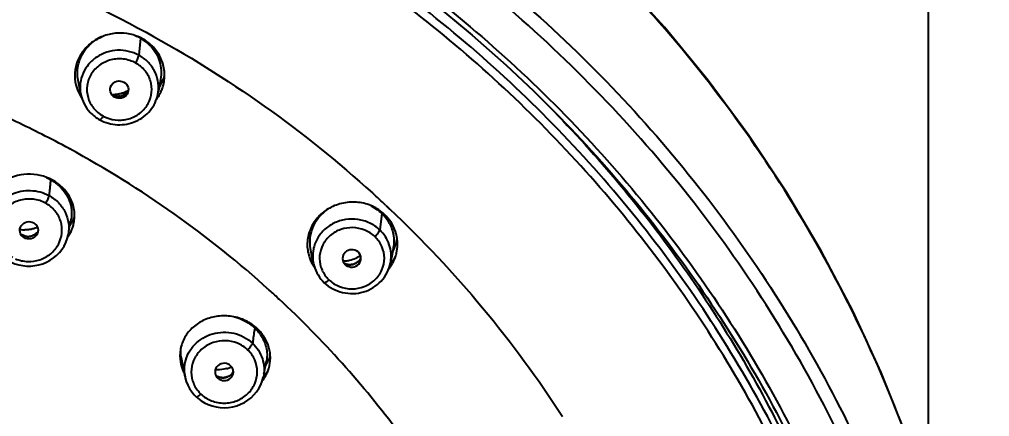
# Model space of a CAD drawing. Header units: millimetres. Extents: x 15137 to 17513, y -10160 to -6800.
# Drawn here: x 16553.4 to 16595.85, y -8238.61 to -8221.23 of the extents above; entities that cross this region are included whole.
import ezdxf

# ---------------------------------------------------------------- set-up
doc = ezdxf.new("R2010")
doc.units = ezdxf.units.MM
doc.styles.add('ARIAL', font='arial.ttf')
doc.dimstyles.get("Standard").update_dxf_attribs({"dimtxt": 15, "dimasz": 15, "dimexe": 0.18, "dimexo": 0.0625, "dimgap": 4, "dimtad": 0, "dimdec": 1, "dimdsep": 46, "dimtxsty": 'ARIAL', "dimcen": 0, "dimclrd": 5, "dimclre": 5, "dimclrt": 5, "dimadec": 0, "dimazin": 0, "dimtfac": 1, "dimtdec": 1, "dimtofl": 0, "dimtmove": 0, "dimatfit": 3, "dimfxl": 1, "dimtolj": 1, "dimtzin": 0, "dimarcsym": 0})

# ---------------------------------------------------------------- blocks, each defined once
blk = doc.blocks.new('*D72')
at = {"color": 5, "lineweight": -2, "transparency": 16777216}
for p, q in [((16473.239, -8277.12), (16473.239, -8173.164)), ((16488.239, -8173.344), (16504.502, -8173.344)), ((16578.175, -8173.344), (16561.912, -8173.344)), ((16593.175, -8277.612), (16593.175, -8173.164))]:
    blk.add_line(p, q, dxfattribs=at)
at = {"color": 5, "transparency": 16777216}
for points in [[(16488.239, -8170.844), (16488.239, -8175.844), (16473.239, -8173.344)], [(16578.175, -8170.844), (16578.175, -8175.844), (16593.175, -8173.344)]]:
    blk.add_solid(points, dxfattribs=at)
at = {"layer": 'Defpoints', "color": 0, "transparency": 16777216}
for p in [(16593.175, -8173.344), (16473.239, -8277.182), (16593.175, -8277.675)]:
    blk.add_point(p, dxfattribs=at)
at = {"color": 5, "transparency": 16777216, "insert": (16533.207, -8173.344), "char_height": 15, "attachment_point": 5, "style": 'ARIAL'}
blk.add_mtext('\\A1;%%C120', dxfattribs=at)

msp = doc.modelspace()

# ---------------------------------------------------------------- linework, layer by layer
at = {"linetype": 'Continuous'}
for p, q in [((16558.697, -8222.059), (16558.635, -8222.802)), ((16556.087, -8224.498), (16555.973, -8223.89)), ((16559.58, -8223.854), (16559.513, -8224.222)), ((16559.513, -8224.222), (16559.482, -8224.393)), ((16556.087, -8224.498), (16556.089, -8224.51)), ((16559.463, -8224.506), (16559.467, -8224.484)), ((16555.605, -8226.913), (16555.575, -8226.897)), ((16555.612, -8226.902), (16555.582, -8226.886)), ((16569.434, -8229.382), (16569.594, -8229.53)), ((16569.443, -8229.373), (16569.558, -8229.482)), ((16569.558, -8229.482), (16569.602, -8229.523)), ((16555.648, -8230.066), (16555.667, -8229.968)), ((16569.256, -8229.719), (16569.168, -8230.444)), ((16555.564, -8230.529), (16555.616, -8230.241)), ((16555.616, -8230.243), (16555.688, -8230.131)), ((16555.537, -8230.672), (16555.541, -8230.65)), ((16555.564, -8230.529), (16555.541, -8230.65)), ((16569.725, -8231.428), (16569.811, -8231.229)), ((16569.762, -8231.231), (16569.742, -8231.338)), ((16566.247, -8231.79), (16566.146, -8231.268)), ((16569.709, -8231.514), (16569.645, -8231.864)), ((16569.742, -8231.338), (16569.709, -8231.514)), ((16566.263, -8231.876), (16566.266, -8231.893)), ((16567.663, -8231.958), (16567.689, -8231.98)), ((16569.64, -8231.891), (16569.645, -8231.864)), ((16564.758, -8233.481), (16564.722, -8233.448)), ((16564.767, -8233.472), (16564.732, -8233.439)), ((16560.493, -8236.068), (16560.516, -8236.181)), ((16560.516, -8236.181), (16560.625, -8236.726)), ((16564.171, -8236.403), (16564.293, -8236.162)), ((16564.172, -8236.397), (16564.188, -8236.316)), ((16564.188, -8236.316), (16564.207, -8236.225)), ((16560.625, -8236.726), (16560.655, -8236.876)), ((16564.102, -8236.754), (16564.078, -8236.874)), ((16564.102, -8236.754), (16564.122, -8236.654)), ((16564.122, -8236.654), (16564.156, -8236.479)), ((16564.156, -8236.479), (16564.172, -8236.397)), ((16560.655, -8236.876), (16560.655, -8236.875)), ((16562.061, -8236.906), (16562.08, -8236.926))]:
    msp.add_line(p, q, dxfattribs=at)
for points in [[(16595.636, -8261.974), (16595.713, -8259.597), (16595.668, -8256.662), (16595.47, -8253.733), (16595.119, -8250.817), (16594.614, -8247.921), (16593.959, -8245.052), (16593.154, -8242.217), (16592.201, -8239.423), (16591.103, -8236.677), (16589.862, -8233.985), (16588.481, -8231.356), (16586.964, -8228.794), (16585.315, -8226.306), (16583.536, -8223.9), (16581.634, -8221.579), (16579.613, -8219.351)], [(16555.616, -8230.241), (16555.632, -8230.153), (16555.648, -8230.066)], [(16552.959, -8231.809), (16553.044, -8231.852), (16553.206, -8231.92), (16553.375, -8231.972), (16553.55, -8232.007), (16553.728, -8232.025), (16553.906, -8232.025), (16554.084, -8232.007), (16554.26, -8231.972), (16554.431, -8231.921), (16554.596, -8231.852), (16554.753, -8231.768), (16554.899, -8231.669), (16555.034, -8231.557), (16555.156, -8231.432), (16555.264, -8231.297), (16555.357, -8231.152), (16555.434, -8230.998), (16555.494, -8230.838), (16555.537, -8230.672)], [(16560.655, -8236.875), (16560.662, -8236.907), (16560.707, -8237.072)], [(16560.707, -8237.072), (16560.771, -8237.232), (16560.851, -8237.385), (16560.947, -8237.528), (16561.057, -8237.661), (16561.138, -8237.743)], [(16561.138, -8237.743), (16561.211, -8237.808), (16561.352, -8237.915), (16561.504, -8238.007), (16561.666, -8238.084), (16561.836, -8238.145), (16562.012, -8238.188), (16562.192, -8238.214), (16562.374, -8238.221), (16562.557, -8238.211), (16562.738, -8238.182), (16562.914, -8238.135), (16563.084, -8238.072), (16563.246, -8237.992), (16563.398, -8237.896), (16563.539, -8237.787), (16563.667, -8237.663), (16563.78, -8237.528), (16563.879, -8237.382), (16563.961, -8237.227), (16564.026, -8237.065), (16564.073, -8236.897), (16564.078, -8236.874)]]:
    msp.add_lwpolyline(points, dxfattribs=at)
for centre, radius, start, end in [((16557.805, -8223.695), 1.864, 61.3831, 69.2257), ((16557.824, -8223.66), 1.823, 51.4414, 61.3864), ((16557.849, -8223.628), 1.783, 45.3561, 51.415), ((16557.863, -8223.612), 1.762, 43.3112, 45.3483), ((16557.839, -8223.091), 2.009, 329.6011, 342.6053), ((16557.559, -8223.692), 1.734, 193.4654, 199.685), ((16557.585, -8223.681), 1.762, 199.7316, 212.0351), ((16557.463, -8223.04), 1.48, 285.8335, 291.5639), ((16557.473, -8223.066), 1.452, 291.5745, 298.7453), ((16557.95, -8224.208), 1.542, 349.69, 353.6494), ((16557.806, -8223.072), 2.046, 326.7303, 329.6025), ((16557.963, -8223.658), 1.794, 333.2026, 339.5891), ((16557.99, -8223.668), 1.765, 339.5904, 346.0496), ((16557.518, -8223.011), 2.138, 227.4741, 229.0779), ((16557.617, -8223.661), 1.8, 212.0235, 214.3898), ((16557.454, -8223.001), 1.52, 269.4981, 274.6132), ((16557.71, -8224.064), 0.538, 241.4303, 256.6082), ((16557.454, -8223.006), 1.514, 274.6222, 280.2133), ((16557.711, -8224.054), 0.548, 256.6726, 271.6611), ((16557.455, -8223.012), 1.508, 280.2098, 285.8373), ((16557.711, -8224.054), 0.549, 271.6665, 275.4187), ((16557.709, -8224.045), 0.557, 280.0401, 286.3519), ((16557.933, -8223.641), 1.828, 323.5308, 326.7295), ((16557.865, -8223.296), 2.075, 318.9971, 321.1251), ((16557.948, -8223.65), 1.811, 326.7336, 333.2017), ((16557.871, -8223.3), 2.068, 321.1253, 323.006), ((16557.809, -8224.066), 1.581, 241.9851, 247.4783), ((16533.716, -8267.244), 45.902, 61.5512, 63.2347), ((16553.813, -8230.026), 2.015, 61.6064, 66.9074), ((16573.078, -8230.381), 18.43, 173.3684, 174.3222), ((16553.84, -8229.96), 1.945, 55.9297, 61.37), ((16553.869, -8229.917), 1.892, 50.3931, 55.935), ((16534.994, -8266.167), 50.403, 46.8847, 47.8053), ((16567.997, -8231.063), 1.842, 54.6922, 64.5705), ((16554.147, -8229.137), 1.833, 331.2741, 335.8912), ((16568.025, -8231.022), 1.793, 46.6217, 54.6699), ((16568.06, -8230.985), 1.741, 32.2759, 46.6256), ((16553.614, -8228.834), 1.598, 282.1866, 287.6908), ((16553.628, -8228.882), 1.548, 287.705, 291.497), ((16554.157, -8229.798), 1.667, 333.2087, 339.8164), ((16554.12, -8229.122), 1.864, 327.2509, 331.2705), ((16554.189, -8229.81), 1.633, 339.8209, 346.5093), ((16568.098, -8230.959), 1.695, 28.0257, 32.2046), ((16553.598, -8228.724), 1.71, 264.2543, 271.6579), ((16553.773, -8230.202), 0.525, 233.1565, 241.3516), ((16553.599, -8228.755), 1.678, 271.6716, 276.8797), ((16553.782, -8230.18), 0.548, 256.118, 270.6757), ((16553.78, -8230.172), 0.554, 257.3167, 272.9311), ((16553.781, -8230.173), 0.555, 270.719, 285.1286), ((16553.602, -8228.783), 1.65, 276.8761, 282.1916), ((16553.78, -8230.163), 0.564, 272.9656, 288.3115), ((16554.114, -8229.774), 1.717, 324.7777, 327.2636), ((16554.141, -8229.371), 1.912, 316.9662, 319.1134), ((16554.131, -8229.785), 1.696, 327.2612, 333.2073), ((16554.161, -8229.389), 1.885, 319.1122, 321.9556), ((16567.988, -8230.442), 1.986, 336.6462, 348.1165), ((16567.727, -8231.071), 1.73, 196.204, 202.4304), ((16567.532, -8230.367), 1.436, 294.4101, 303.6824), ((16568.167, -8231.051), 1.78, 336.6484, 343.0282), ((16568.061, -8230.687), 2.022, 330.1086, 331.9465), ((16568.194, -8231.06), 1.752, 343.029, 349.4954), ((16567.744, -8231.064), 1.749, 202.4332, 208.8324), ((16567.786, -8231.04), 1.798, 208.8537, 215.0089), ((16567.665, -8230.299), 2.198, 230.3131, 231.4766), ((16567.814, -8231.586), 1.578, 191.2364, 195.9443), ((16567.504, -8230.282), 1.526, 272.3374, 277.1707), ((16567.858, -8231.431), 0.535, 243.8581, 257.4422), ((16567.506, -8230.296), 1.512, 277.1794, 282.8654), ((16567.859, -8231.427), 0.54, 257.4316, 261.2169), ((16567.512, -8230.32), 1.487, 282.8422, 294.3653), ((16568.13, -8231.032), 1.822, 323.8917, 330.4951), ((16568.032, -8230.669), 2.056, 320.5204, 326.3255), ((16568.139, -8231.592), 1.531, 349.7965, 350.4975), ((16568.153, -8231.045), 1.795, 330.5139, 331.3701), ((16568.155, -8231.046), 1.793, 331.3699, 336.6495), ((16568.048, -8230.679), 2.037, 326.3288, 330.1061), ((16568.106, -8231.014), 1.852, 322.0385, 323.9039), ((16567.983, -8231.562), 1.488, 220.2694, 225.9909), ((16534.872, -8265.609), 43.892, 47.1332, 47.8322), ((16562.386, -8236.139), 1.926, 46.8389, 55.0692), ((16577.497, -8237.059), 13.988, 170.4314, 171.6553), ((16562.466, -8236.045), 1.803, 35.1514, 46.6469), ((16562.121, -8235.937), 1.693, 189.9194, 202.6184), ((16562.775, -8235.928), 1.463, 348.2727, 350.4138), ((16562.665, -8235.336), 1.826, 333.1021, 335.2968), ((16562.672, -8235.339), 1.818, 335.299, 340.2502), ((16562.168, -8235.918), 1.745, 202.5886, 207.7536), ((16562.128, -8234.93), 2.297, 227.3274, 228.5794), ((16562.079, -8235.009), 1.551, 284.3846, 290.2266), ((16562.095, -8235.055), 1.502, 290.2454, 293.2689), ((16562.317, -8236.376), 0.532, 314.5411, 327.3432), ((16562.7, -8235.613), 1.869, 317.2305, 323.555), ((16562.733, -8235.637), 1.829, 323.5665, 327.5021), ((16562.722, -8236.023), 1.664, 333.121, 336.6488), ((16562.737, -8236.029), 1.648, 336.6459, 343.2821), ((16562.299, -8236.38), 0.531, 236.0107, 241.6402), ((16562.68, -8235.998), 1.712, 322.1724, 330.0152), ((16562.714, -8236.019), 1.672, 330.0451, 333.121), ((16562.29, -8236.622), 1.376, 219.8369, 226.6002)]:
    msp.add_arc(centre, radius, start, end, dxfattribs=at)
for centre, major_axis, ratio in [((16557.773, -8224.306), (0.4, 0.024), 0.948578), ((16553.824, -8230.461), (0.4, 0.011), 0.947067)]:
    msp.add_ellipse(centre, major_axis=major_axis, ratio=ratio, dxfattribs=at)
for centre, major_axis, ratio, start_param, end_param in [((16567.948, -8231.688), (0.401, 0.026), 0.945083, -2.333657, 3.863016), ((16562.364, -8236.657), (0.401, 0.012), 0.945419, -2.386846, 3.823844)]:
    msp.add_ellipse(centre, major_axis=major_axis, ratio=ratio, start_param=start_param, end_param=end_param, dxfattribs=at)
for points, knots in [([(16595.636, -8261.974), (16595.849, -8257.996), (16595.417, -8249.952), (16592.212, -8238.288), (16587.529, -8229.292), (16582.711, -8222.757), (16577.189, -8216.684), (16569.106, -8210.143), (16559.846, -8205.306), (16551.941, -8202.545), (16543.759, -8200.546), (16537.42, -8199.939), (16533.207, -8199.939)], [0, 0, 0, 0, 0.121522, 0.243492, 0.366411, 0.428424, 0.490784, 0.616404, 0.743348, 0.807307, 0.871469, 1, 1, 1, 1]), ([(16470.991, -8261.672), (16471.131, -8257.909), (16471.921, -8252.257), (16474.088, -8245.011), (16476.987, -8237.969), (16481.943, -8229.707), (16488.441, -8222.535), (16494.421, -8217.583), (16500.907, -8213.172), (16509.804, -8208.805), (16521.3, -8205.597), (16533.231, -8204.516), (16545.161, -8205.605), (16556.655, -8208.822), (16565.548, -8213.196), (16572.03, -8217.612), (16578.007, -8222.568), (16584.499, -8229.745), (16589.448, -8238.01), (16592.341, -8245.055), (16594.502, -8252.302), (16595.287, -8257.955), (16595.424, -8261.718)], [0, 0, 0, 0, 0.060743, 0.091251, 0.121862, 0.183409, 0.24559, 0.276968, 0.308508, 0.371957, 0.43586, 0.500007, 0.564153, 0.628055, 0.691501, 0.72304, 0.754416, 0.816594, 0.87814, 0.90875, 0.939257, 1, 1, 1, 1]), ([(16564.381, -8314.305), (16567.838, -8312.393), (16574.372, -8307.927), (16582.642, -8299.515), (16589.031, -8289.732), (16593.285, -8278.952), (16595.236, -8267.588), (16594.805, -8256.082), (16592.012, -8244.879), (16586.965, -8234.412), (16579.866, -8225.082), (16570.989, -8217.243), (16560.678, -8211.19), (16549.326, -8207.149), (16537.365, -8205.269), (16525.245, -8205.622), (16513.431, -8208.191), (16506.013, -8211.338), (16502.506, -8213.238)], [0, 0, 0, 0, 0.063059, 0.125441, 0.187164, 0.248341, 0.309174, 0.36992, 0.430848, 0.492201, 0.554154, 0.616784, 0.680067, 0.743881, 0.808029, 0.872266, 0.936332, 1, 1, 1, 1]), ([(16533.207, -8207.178), (16536.868, -8207.178), (16544.193, -8207.813), (16554.809, -8210.643), (16564.71, -8215.255), (16573.561, -8221.5), (16581.064, -8229.17), (16586.965, -8238.014), (16591.061, -8247.729), (16592.498, -8254.594), (16592.877, -8258.044)], [0, 0, 0, 0, 0.128167, 0.25588, 0.382762, 0.508523, 0.633022, 0.756282, 0.878495, 1, 1, 1, 1]), ([(16533.207, -8207.381), (16536.825, -8207.381), (16544.065, -8208.004), (16554.563, -8210.781), (16564.362, -8215.31), (16573.136, -8221.444), (16580.595, -8228.982), (16586.488, -8237.68), (16590.617, -8247.245), (16592.104, -8254.013), (16592.514, -8257.418)], [0, 0, 0, 0, 0.128174, 0.255895, 0.382789, 0.508562, 0.633068, 0.756328, 0.878522, 1, 1, 1, 1]), ([(16592.105, -8257.473), (16591.694, -8254.092), (16590.583, -8249.055), (16588.171, -8242.652), (16585.143, -8236.458), (16580.25, -8229.244), (16572.843, -8221.764), (16564.131, -8215.677), (16554.403, -8211.184), (16543.984, -8208.429), (16536.798, -8207.81), (16533.207, -8207.81)], [0, 0, 0, 0, 0.12149, 0.182552, 0.24384, 0.367103, 0.491598, 0.617346, 0.744202, 0.871878, 1, 1, 1, 1]), ([(16591.795, -8257.51), (16591.391, -8254.233), (16589.959, -8247.72), (16586.03, -8238.497), (16580.442, -8230.076), (16573.375, -8222.725), (16565.051, -8216.673), (16555.733, -8212.106), (16545.716, -8209.163), (16538.777, -8208.347), (16535.298, -8208.23)], [0, 0, 0, 0, 0.121577, 0.243853, 0.367143, 0.491628, 0.617339, 0.744155, 0.871821, 1, 1, 1, 1]), ([(16546.525, -8216.934), (16548.689, -8217.482), (16552.943, -8218.845), (16556.994, -8220.731), (16558.944, -8221.795)], [0, 0, 0, 0, 0.501236, 1, 1, 1, 1]), ([(16558.784, -8222.078), (16558.617, -8221.988), (16558.255, -8221.853), (16557.679, -8221.81), (16557.114, -8221.925), (16556.608, -8222.185), (16556.201, -8222.568), (16555.925, -8223.041), (16555.803, -8223.566), (16555.831, -8223.924), (16555.872, -8224.095)], [0, 0, 0, 0, 0.128578, 0.258066, 0.38712, 0.51446, 0.639136, 0.760968, 0.880718, 1, 1, 1, 1]), ([(16558.944, -8221.795), (16560.729, -8222.77), (16564.179, -8224.922), (16567.35, -8227.467), (16568.847, -8228.825)], [0, 0, 0, 0, 0.501589, 1, 1, 1, 1]), ([(16555.974, -8223.89), (16555.938, -8223.702), (16555.931, -8223.31), (16556.124, -8222.754), (16556.495, -8222.289), (16556.832, -8222.072), (16557.013, -8221.992)], [0, 0, 0, 0, 0.246267, 0.493606, 0.744452, 1, 1, 1, 1]), ([(16559.703, -8224.094), (16559.75, -8223.905), (16559.781, -8223.508), (16559.626, -8222.929), (16559.287, -8222.425), (16558.962, -8222.176), (16558.784, -8222.078)], [0, 0, 0, 0, 0.245129, 0.492366, 0.743751, 1, 1, 1, 1]), ([(16554.387, -8226.261), (16553.643, -8225.885), (16550.618, -8224.461), (16547.439, -8223.367), (16545.009, -8222.743)], [0, 0, 0, 0, 0.249376, 1, 1, 1, 1]), ([(16558.635, -8222.802), (16558.354, -8222.649), (16557.696, -8222.497), (16556.898, -8222.755), (16556.419, -8223.18), (16556.168, -8223.582), (16556.046, -8224.035), (16556.058, -8224.348), (16556.087, -8224.498)], [0, 0, 0, 0, 0.253991, 0.50732, 0.632742, 0.756238, 0.878328, 1, 1, 1, 1]), ([(16559.145, -8222.404), (16559.325, -8222.594), (16559.599, -8223.06), (16559.628, -8223.601), (16559.582, -8223.855)], [0, 0, 0, 0, 0.503403, 1, 1, 1, 1]), ([(16558.485, -8223.139), (16558.324, -8223.053), (16558.053, -8222.964), (16557.683, -8222.954), (16557.318, -8223.011), (16556.896, -8223.206), (16556.52, -8223.608), (16556.334, -8224.119), (16556.372, -8224.659), (16556.625, -8225.143), (16556.91, -8225.374), (16557.067, -8225.462)], [0, 0, 0, 0, 0.127721, 0.192235, 0.25666, 0.38371, 0.5082, 0.630343, 0.751768, 0.874578, 1, 1, 1, 1]), ([(16557.204, -8225.527), (16557.368, -8225.595), (16557.636, -8225.654), (16557.993, -8225.633), (16558.339, -8225.55), (16558.731, -8225.334), (16559.068, -8224.925), (16559.222, -8224.425), (16559.166, -8223.906), (16558.914, -8223.445), (16558.637, -8223.224), (16558.485, -8223.139)], [0, 0, 0, 0, 0.128175, 0.192703, 0.257026, 0.383731, 0.507878, 0.629906, 0.751448, 0.874451, 1, 1, 1, 1]), ([(16558.485, -8223.139), (16558.523, -8223.076), (16558.573, -8222.985), (16558.619, -8222.871), (16558.633, -8222.822), (16558.635, -8222.802)], [0, 0, 0, 0, 0.594385, 0.837684, 1, 1, 1, 1]), ([(16559.483, -8224.378), (16559.5, -8224.224), (16559.487, -8223.907), (16559.325, -8223.458), (16559.036, -8223.073), (16558.776, -8222.879), (16558.635, -8222.802)], [0, 0, 0, 0, 0.24624, 0.493934, 0.744991, 1, 1, 1, 1]), ([(16558.17, -8224.356), (16558.135, -8224.409), (16558.045, -8224.504), (16557.928, -8224.561), (16557.866, -8224.579)], [0, 0, 0, 0, 0.496166, 1, 1, 1, 1]), ([(16557.91, -8224.566), (16557.936, -8224.556), (16558.038, -8224.507), (16558.125, -8224.426), (16558.17, -8224.355)], [0, 0, 0, 0, 0.253088, 1, 1, 1, 1]), ([(16556.089, -8224.51), (16556.119, -8224.657), (16556.221, -8224.946), (16556.399, -8225.195), (16556.503, -8225.305)], [0, 0, 0, 0, 0.497956, 1, 1, 1, 1]), ([(16556.923, -8225.627), (16557.159, -8225.756), (16557.698, -8225.904), (16558.514, -8225.752), (16559.175, -8225.26), (16559.413, -8224.762), (16559.463, -8224.506)], [0, 0, 0, 0, 0.25243, 0.50519, 0.754678, 1, 1, 1, 1]), ([(16557.806, -8224.593), (16557.776, -8224.599), (16557.655, -8224.61), (16557.53, -8224.58), (16557.451, -8224.536)], [0, 0, 0, 0, 0.254479, 1, 1, 1, 1]), ([(16576.78, -8225.249), (16578.913, -8227.441), (16582.819, -8232.158), (16587.423, -8240.059), (16590.633, -8248.558), (16591.788, -8254.491), (16592.109, -8257.472)], [0, 0, 0, 0, 0.252746, 0.503376, 0.752272, 1, 1, 1, 1]), ([(16557.067, -8225.462), (16557.052, -8225.486), (16557.024, -8225.53), (16556.982, -8225.585), (16556.954, -8225.616), (16556.93, -8225.631), (16556.923, -8225.627)], [0, 0, 0, 0, 0.384862, 0.696313, 0.903276, 1, 1, 1, 1]), ([(16564.337, -8233.077), (16563.018, -8231.883), (16560.225, -8229.645), (16557.185, -8227.756), (16555.612, -8226.902)], [0, 0, 0, 0, 0.498402, 1, 1, 1, 1]), ([(16554.852, -8228.263), (16554.519, -8228.081), (16553.748, -8227.903), (16552.818, -8228.191), (16552.27, -8228.67), (16551.991, -8229.118), (16551.864, -8229.624), (16551.89, -8229.97), (16551.929, -8230.136)], [0, 0, 0, 0, 0.263679, 0.520342, 0.643674, 0.763375, 0.881308, 1, 1, 1, 1]), ([(16555.777, -8230.191), (16555.82, -8230.013), (16555.844, -8229.636), (16555.686, -8229.084), (16555.348, -8228.6), (16555.028, -8228.359), (16554.852, -8228.263)], [0, 0, 0, 0, 0.239515, 0.484011, 0.737344, 1, 1, 1, 1]), ([(16554.739, -8228.558), (16554.729, -8228.653), (16554.717, -8228.78), (16554.703, -8228.906), (16554.7, -8228.938)], [0, 0, 0, 0, 0.747279, 1, 1, 1, 1]), ([(16555.076, -8228.459), (16555.299, -8228.644), (16555.571, -8229.008), (16555.703, -8229.56), (16555.692, -8229.836), (16555.667, -8229.968)], [0, 0, 0, 0, 0.516408, 0.761593, 1, 1, 1, 1]), ([(16552.105, -8230.12), (16552.148, -8229.856), (16552.378, -8229.338), (16553.052, -8228.822), (16553.894, -8228.654), (16554.455, -8228.805), (16554.7, -8228.938)], [0, 0, 0, 0, 0.242964, 0.492066, 0.746232, 1, 1, 1, 1]), ([(16554.55, -8229.272), (16554.387, -8229.183), (16554.111, -8229.096), (16553.734, -8229.087), (16553.363, -8229.146), (16552.933, -8229.345), (16552.549, -8229.754), (16552.36, -8230.275), (16552.398, -8230.826), (16552.653, -8231.318), (16552.942, -8231.555), (16553.103, -8231.643)], [0, 0, 0, 0, 0.127508, 0.191968, 0.256392, 0.383585, 0.508225, 0.630483, 0.752004, 0.874729, 1, 1, 1, 1]), ([(16554.7, -8228.938), (16554.698, -8228.958), (16554.683, -8229.007), (16554.637, -8229.12), (16554.588, -8229.211), (16554.55, -8229.272)], [0, 0, 0, 0, 0.16291, 0.411881, 1, 1, 1, 1]), ([(16554.7, -8228.938), (16554.851, -8229.021), (16555.129, -8229.23), (16555.428, -8229.652), (16555.58, -8230.141), (16555.572, -8230.482), (16555.542, -8230.646)], [0, 0, 0, 0, 0.254995, 0.505702, 0.75345, 1, 1, 1, 1]), ([(16553.233, -8231.706), (16553.4, -8231.777), (16553.764, -8231.857), (16554.311, -8231.777), (16554.792, -8231.513), (16555.138, -8231.097), (16555.297, -8230.587), (16555.244, -8230.057), (16554.987, -8229.586), (16554.706, -8229.357), (16554.55, -8229.272)], [0, 0, 0, 0, 0.128198, 0.25653, 0.383352, 0.507596, 0.629695, 0.751321, 0.874369, 1, 1, 1, 1]), ([(16569.378, -8229.765), (16569.224, -8229.619), (16568.861, -8229.377), (16568.231, -8229.205), (16567.577, -8229.234), (16566.968, -8229.455), (16566.465, -8229.843), (16566.118, -8230.361), (16565.966, -8230.956), (16566.01, -8231.363), (16566.065, -8231.554)], [0, 0, 0, 0, 0.127188, 0.256189, 0.385604, 0.513611, 0.638754, 0.760625, 0.880287, 1, 1, 1, 1]), ([(16566.146, -8231.268), (16566.115, -8231.103), (16566.105, -8230.759), (16566.246, -8230.261), (16566.531, -8229.824), (16566.8, -8229.599), (16566.947, -8229.507)], [0, 0, 0, 0, 0.246741, 0.494765, 0.745504, 1, 1, 1, 1]), ([(16569.602, -8229.523), (16571.042, -8230.883), (16573.755, -8233.766), (16576.101, -8236.956), (16577.167, -8238.61)], [0, 0, 0, 0, 0.501644, 1, 1, 1, 1]), ([(16569.168, -8230.444), (16569.039, -8230.322), (16568.739, -8230.118), (16568.217, -8229.961), (16567.67, -8229.964), (16567.15, -8230.128), (16566.708, -8230.436), (16566.389, -8230.861), (16566.225, -8231.359), (16566.231, -8231.709), (16566.263, -8231.876)], [0, 0, 0, 0, 0.125644, 0.253011, 0.381018, 0.508341, 0.633912, 0.757313, 0.878969, 1, 1, 1, 1]), ([(16569.916, -8231.379), (16569.969, -8231.094), (16569.928, -8230.481), (16569.593, -8229.968), (16569.378, -8229.765)], [0, 0, 0, 0, 0.495195, 1, 1, 1, 1]), ([(16568.956, -8230.736), (16568.828, -8230.617), (16568.524, -8230.42), (16567.992, -8230.313), (16567.456, -8230.395), (16566.988, -8230.659), (16566.655, -8231.07), (16566.506, -8231.572), (16566.565, -8232.09), (16566.738, -8232.394), (16566.848, -8232.524)], [0, 0, 0, 0, 0.126319, 0.254473, 0.382736, 0.509362, 0.633421, 0.755384, 0.876936, 1, 1, 1, 1]), ([(16569.594, -8230.162), (16569.681, -8230.324), (16569.8, -8230.678), (16569.795, -8231.052), (16569.763, -8231.231)], [0, 0, 0, 0, 0.501263, 1, 1, 1, 1]), ([(16553.926, -8230.709), (16553.985, -8230.693), (16554.097, -8230.642), (16554.186, -8230.557), (16554.221, -8230.508)], [0, 0, 0, 0, 0.501936, 1, 1, 1, 1]), ([(16566.95, -8232.632), (16567.083, -8232.755), (16567.4, -8232.957), (16567.953, -8233.058), (16568.505, -8232.955), (16568.976, -8232.66), (16569.295, -8232.214), (16569.407, -8231.684), (16569.297, -8231.153), (16569.084, -8230.859), (16568.956, -8230.736)], [0, 0, 0, 0, 0.126378, 0.254606, 0.382805, 0.509151, 0.632822, 0.754558, 0.876311, 1, 1, 1, 1]), ([(16568.956, -8230.736), (16569.009, -8230.685), (16569.078, -8230.609), (16569.144, -8230.508), (16569.165, -8230.463), (16569.168, -8230.444)], [0, 0, 0, 0, 0.601293, 0.841405, 1, 1, 1, 1]), ([(16569.648, -8231.845), (16569.69, -8231.596), (16569.647, -8231.064), (16569.354, -8230.62), (16569.168, -8230.444)], [0, 0, 0, 0, 0.496077, 1, 1, 1, 1]), ([(16566.296, -8232.019), (16566.336, -8232.158), (16566.454, -8232.426), (16566.639, -8232.653), (16566.744, -8232.753)], [0, 0, 0, 0, 0.498044, 1, 1, 1, 1]), ([(16566.744, -8232.753), (16566.964, -8232.96), (16567.53, -8233.26), (16568.326, -8233.234), (16568.888, -8232.985), (16569.246, -8232.695), (16569.51, -8232.323), (16569.611, -8232.037), (16569.64, -8231.891)], [0, 0, 0, 0, 0.24976, 0.501735, 0.628023, 0.753168, 0.877074, 1, 1, 1, 1]), ([(16567.934, -8231.96), (16567.907, -8231.964), (16567.8, -8231.971), (16567.692, -8231.946), (16567.621, -8231.911)], [0, 0, 0, 0, 0.254599, 1, 1, 1, 1]), ([(16567.927, -8231.963), (16568.014, -8231.952), (16568.184, -8231.889), (16568.305, -8231.754), (16568.346, -8231.677)], [0, 0, 0, 0, 0.502278, 1, 1, 1, 1]), ([(16568.339, -8231.688), (16568.304, -8231.75), (16568.239, -8231.825), (16568.159, -8231.878), (16568.138, -8231.89)], [0, 0, 0, 0, 0.746164, 1, 1, 1, 1]), ([(16566.95, -8232.632), (16566.91, -8232.67), (16566.852, -8232.718), (16566.782, -8232.757), (16566.751, -8232.759), (16566.744, -8232.753)], [0, 0, 0, 0, 0.676482, 0.886343, 1, 1, 1, 1]), ([(16571.496, -8241.448), (16571.022, -8240.722), (16569.028, -8237.865), (16566.683, -8235.254), (16564.767, -8233.472)], [0, 0, 0, 0, 0.248999, 1, 1, 1, 1]), ([(16563.817, -8234.768), (16563.668, -8234.626), (16563.318, -8234.388), (16562.716, -8234.199), (16562.088, -8234.188), (16561.495, -8234.351), (16560.99, -8234.67), (16560.619, -8235.12), (16560.42, -8235.66), (16560.421, -8236.043), (16560.453, -8236.228)], [0, 0, 0, 0, 0.130033, 0.261835, 0.392757, 0.52054, 0.644085, 0.763796, 0.881521, 1, 1, 1, 1]), ([(16560.658, -8236.248), (16560.688, -8236.102), (16560.792, -8235.815), (16561.151, -8235.319), (16561.844, -8234.909), (16562.65, -8234.892), (16563.236, -8235.11), (16563.491, -8235.292), (16563.603, -8235.398)], [0, 0, 0, 0, 0.121894, 0.245063, 0.494272, 0.747715, 0.87455, 1, 1, 1, 1]), ([(16563.657, -8235.029), (16563.644, -8235.121), (16563.627, -8235.244), (16563.608, -8235.367), (16563.603, -8235.398)], [0, 0, 0, 0, 0.747561, 1, 1, 1, 1]), ([(16564.315, -8236.503), (16564.359, -8236.356), (16564.406, -8236.046), (16564.341, -8235.577), (16564.145, -8235.134), (16563.937, -8234.88), (16563.817, -8234.768)], [0, 0, 0, 0, 0.242343, 0.488146, 0.740427, 1, 1, 1, 1]), ([(16563.94, -8235.007), (16564.06, -8235.177), (16564.235, -8235.557), (16564.251, -8235.975), (16564.218, -8236.171)], [0, 0, 0, 0, 0.511806, 1, 1, 1, 1]), ([(16563.391, -8235.686), (16563.262, -8235.564), (16562.951, -8235.368), (16562.412, -8235.259), (16561.868, -8235.343), (16561.391, -8235.609), (16561.05, -8236.026), (16560.895, -8236.534), (16560.95, -8237.061), (16561.122, -8237.371), (16561.233, -8237.504)], [0, 0, 0, 0, 0.126098, 0.254192, 0.382591, 0.509387, 0.63358, 0.755663, 0.877155, 1, 1, 1, 1]), ([(16563.603, -8235.398), (16563.6, -8235.416), (16563.578, -8235.461), (16563.513, -8235.562), (16563.443, -8235.637), (16563.391, -8235.686)], [0, 0, 0, 0, 0.159137, 0.404894, 1, 1, 1, 1]), ([(16563.603, -8235.398), (16563.797, -8235.581), (16564.101, -8236.05), (16564.132, -8236.608), (16564.079, -8236.867)], [0, 0, 0, 0, 0.503493, 1, 1, 1, 1]), ([(16560.493, -8236.068), (16560.485, -8236.023), (16560.458, -8235.848), (16560.462, -8235.668), (16560.484, -8235.538)], [0, 0, 0, 0, 0.254401, 1, 1, 1, 1]), ([(16561.344, -8237.622), (16561.478, -8237.749), (16561.803, -8237.953), (16562.365, -8238.054), (16562.928, -8237.947), (16563.408, -8237.647), (16563.733, -8237.193), (16563.849, -8236.653), (16563.737, -8236.113), (16563.523, -8235.811), (16563.391, -8235.686)], [0, 0, 0, 0, 0.126319, 0.254477, 0.382712, 0.509075, 0.632753, 0.754531, 0.876282, 1, 1, 1, 1]), ([(16562.464, -8236.511), (16562.425, -8236.521), (16562.266, -8236.556), (16562.101, -8236.566), (16561.978, -8236.561)], [0, 0, 0, 0, 0.245961, 1, 1, 1, 1]), ([(16562.313, -8236.912), (16562.383, -8236.91), (16562.522, -8236.882), (16562.641, -8236.803), (16562.69, -8236.755)], [0, 0, 0, 0, 0.501361, 1, 1, 1, 1]), ([(16562.764, -8236.662), (16562.724, -8236.724), (16562.65, -8236.797), (16562.563, -8236.845), (16562.54, -8236.856)], [0, 0, 0, 0, 0.745134, 1, 1, 1, 1]), ([(16562.33, -8236.908), (16562.301, -8236.91), (16562.186, -8236.907), (16562.073, -8236.867), (16562.002, -8236.82)], [0, 0, 0, 0, 0.255559, 1, 1, 1, 1]), ([(16561.138, -8237.742), (16561.145, -8237.748), (16561.177, -8237.746), (16561.246, -8237.707), (16561.304, -8237.66), (16561.344, -8237.622)], [0, 0, 0, 0, 0.114294, 0.329205, 1, 1, 1, 1])]:
    msp.add_open_spline(points, degree=3, knots=knots, dxfattribs=at)
for points in [[(16557.763, -8224.601), (16557.813, -8224.596), (16557.863, -8224.584), (16557.91, -8224.566)], [(16556.503, -8225.305), (16556.625, -8225.433), (16556.768, -8225.543), (16556.923, -8225.627)], [(16553.659, -8230.713), (16553.61, -8230.702), (16553.563, -8230.684), (16553.519, -8230.66)], [(16553.522, -8230.663), (16553.562, -8230.685), (16553.606, -8230.701), (16553.65, -8230.712)], [(16554.15, -8230.586), (16554.095, -8230.636), (16554.027, -8230.674), (16553.957, -8230.698)], [(16567.777, -8231.961), (16567.826, -8231.968), (16567.877, -8231.969), (16567.927, -8231.963)], [(16568.138, -8231.89), (16568.076, -8231.926), (16568.005, -8231.95), (16567.934, -8231.96)], [(16562.822, -8234.252), (16563.059, -8234.315), (16563.289, -8234.419), (16563.489, -8234.56)], [(16560.655, -8236.875), (16560.614, -8236.67), (16560.615, -8236.453), (16560.658, -8236.248)], [(16562.047, -8236.847), (16562.127, -8236.891), (16562.222, -8236.913), (16562.313, -8236.912)], [(16562.54, -8236.856), (16562.475, -8236.886), (16562.402, -8236.905), (16562.33, -8236.908)]]:
    msp.add_open_spline(points, degree=3, dxfattribs=at)

# ---------------------------------------------------------------- dimensions: what is measured, and where the dimension line sits
dim = msp.add_linear_dim(base=(16593.175, -8173.344), p1=(16473.239, -8277.182), p2=(16593.175, -8277.675), dimstyle='Standard', override={"dimdec": 0, "dimpost": '%%C<>', "dimtfillclr": 7})
dim.commit()
dim.dimension.update_dxf_attribs({"geometry": '*D72', "text_midpoint": (16533.207, -8173.344)})

doc.saveas('drawing.dxf')
